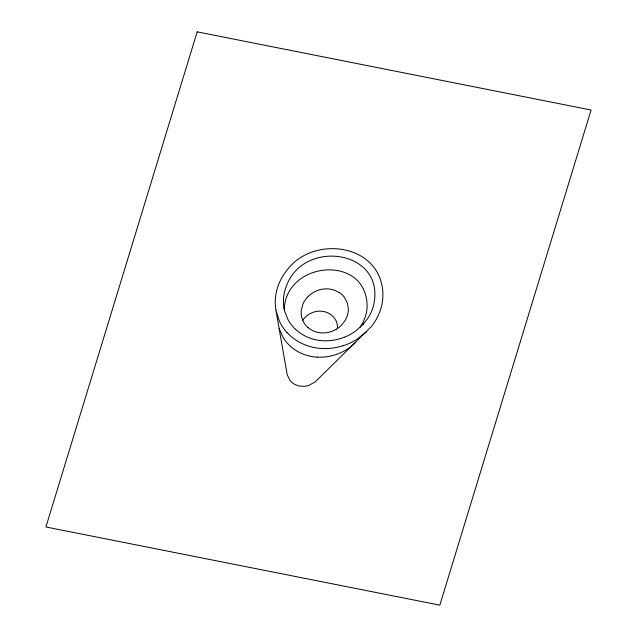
<?xml version="1.0" encoding="UTF-8"?>
<svg xmlns="http://www.w3.org/2000/svg" width="637" height="637" viewBox="0 0 637 637"><rect width="100%" height="100%" fill="white"/><g stroke="black" fill="none" stroke-linecap="round" stroke-linejoin="round"><path stroke-width="0.96" d="M284.253 309.63C285.543 260.549 368.194 253.526 367.095 307.591A42.87 38.753 -29.8 0 1 365.574 315.952L363.233 322.003L359.889 327.609M362.875 324.671L367.748 318.428A46.159 41.731 -29.8 0 0 373.449 305.824C386.85 250.564 304.574 238.095 286.722 285.241A46.143 41.716 -29.8 0 0 283.497 298.411L283.529 304.868A45.506 41.142 -29.8 0 0 284.58 310.983L288.219 320.061A48.746 44.064 -29.8 0 0 294.35 328.238L295.401 329.281M307.432 297.145L306.071 298.777A25.233 22.813 -29.8 0 0 302.886 304.152L301.221 310.609A23.426 21.18 -29.8 0 0 301.771 317.64L303.467 321.948A25.225 22.805 -29.8 0 0 308.053 327.641M363.568 323.883L355.629 331.065A48.285 43.65 -29.8 0 1 345.859 336.647L344.37 337.268M286.833 332.426L285.702 331.121A57.035 51.565 -29.8 0 1 279.317 321.032L275.901 310.092L287.231 374.89L290.185 380.679A18.807 17.008 -29.8 0 0 294.461 384.238L298.697 385.926L303.371 386.364A18.784 16.976 -29.8 0 0 309.271 385.234L315.49 381.635L371.347 326.566A53.675 48.523 -29.8 0 0 379.939 311.374L380.512 309.733A50.944 46.055 -29.8 0 0 381.858 304.741A53.779 48.619 -29.8 0 0 382.455 288.219C376.013 242.259 311.039 236.223 286.562 270.749A52.584 47.536 -29.8 0 0 275.956 310.076M366.697 331.678L356.768 339.457A57.091 51.613 -29.8 0 1 344.864 345.198L343.072 345.811M339.346 292.526L340.938 293.721A26.284 23.76 -29.8 0 1 344.362 297.248L347.404 302.973L348.367 309.168A24.214 21.889 -29.8 0 1 347.292 315.833L345.453 320.013L341.774 324.918A24.779 22.399 -29.8 0 1 336.193 329.305M279.102 328.437L283.186 337.483A47.671 43.101 -29.8 0 0 317.409 357.174M344.346 337.196A47.417 42.87 -29.8 0 1 295.496 329.194M343.04 345.7A55.809 50.458 -29.8 0 1 286.929 332.347M336.177 329.281A24.286 21.953 -29.8 0 1 308.117 327.577M307.448 297.161A24.039 21.738 -29.8 0 1 339.21 292.694M355.342 342.762A46.103 41.676 -29.8 0 1 350.485 346.926M350.517 346.958A47.042 42.528 -29.8 0 1 317.417 357.11M337.435 328.525A19.428 17.565 -29.8 0 0 336.033 320.65L333.86 317.385A20.503 18.537 -29.8 0 0 328.358 313.038L324.48 311.612L320.284 311.119A20.495 18.529 -29.8 0 0 312.847 312.393L308.929 314.24A19.428 17.565 -29.8 0 0 302.718 320.268M197.167 31.85L45.912 526.982L439.833 605.15L591.088 110.018L197.167 31.85"/></g></svg>
